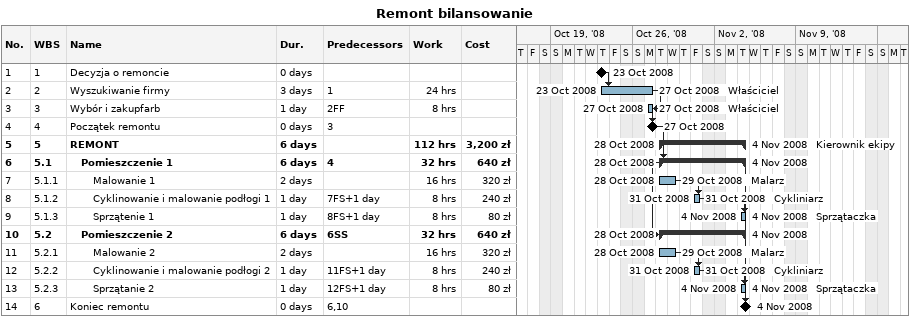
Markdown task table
Remont bilansowanie

| ID | WBS | Task | Duration | Start | Finish | Predecessors | Resources | Work (h) | Cost (zł) |
|---|---|---|---|---|---|---|---|---|---|
| 1 | 1 | Decyzja o remoncie | 0d | 2008-10-23 | 2008-10-23 |  |  |  |  |
| 2 | 2 | Wyszukiwanie firmy | 3d | 2008-10-23 | 2008-10-27 | 1 | Właściciel | 24 |  |
| 3 | 3 | Wybór i zakupfarb | 1d | 2008-10-27 | 2008-10-27 | 2FF | Właściciel | 8 |  |
| 4 | 4 | Początek remontu | 0d | 2008-10-27 | 2008-10-27 | 3 |  |  |  |
| 5 | 5 | **REMONT** | 6d | 2008-10-28 | 2008-11-04 |  | Kierownik ekipy | 112 | 3200 |
| 6 | 5.1 | **Pomieszczenie 1** | 6d | 2008-10-28 | 2008-11-04 | 4 |  | 32 | 640 |
| 7 | 5.1.1 | Malowanie 1 | 2d | 2008-10-28 | 2008-10-29 |  | Malarz | 16 | 320 |
| 8 | 5.1.2 | Cyklinowanie i malowanie podłogi 1 | 1d | 2008-10-31 | 2008-10-31 | 7FS+1d | Cykliniarz | 8 | 240 |
| 9 | 5.1.3 | Sprzątenie 1 | 1d | 2008-11-04 | 2008-11-04 | 8FS+1d | Sprzątaczka | 8 | 80 |
| 10 | 5.2 | **Pomieszczenie 2** | 6d | 2008-10-28 | 2008-11-04 | 6SS |  | 32 | 640 |
| 11 | 5.2.1 | Malowanie 2 | 2d | 2008-10-28 | 2008-10-29 |  | Malarz | 16 | 320 |
| 12 | 5.2.2 | Cyklinowanie i malowanie podłogi 2 | 1d | 2008-10-31 | 2008-10-31 | 11FS+1d | Cykliniarz | 8 | 240 |
| 13 | 5.2.3 | Sprzątanie 2 | 1d | 2008-11-04 | 2008-11-04 | 12FS+1d | Sprzątaczka | 8 | 80 |
| 14 | 6 | Koniec remontu | 0d | 2008-11-04 | 2008-11-04 | 6, 10 |  |  |  |
